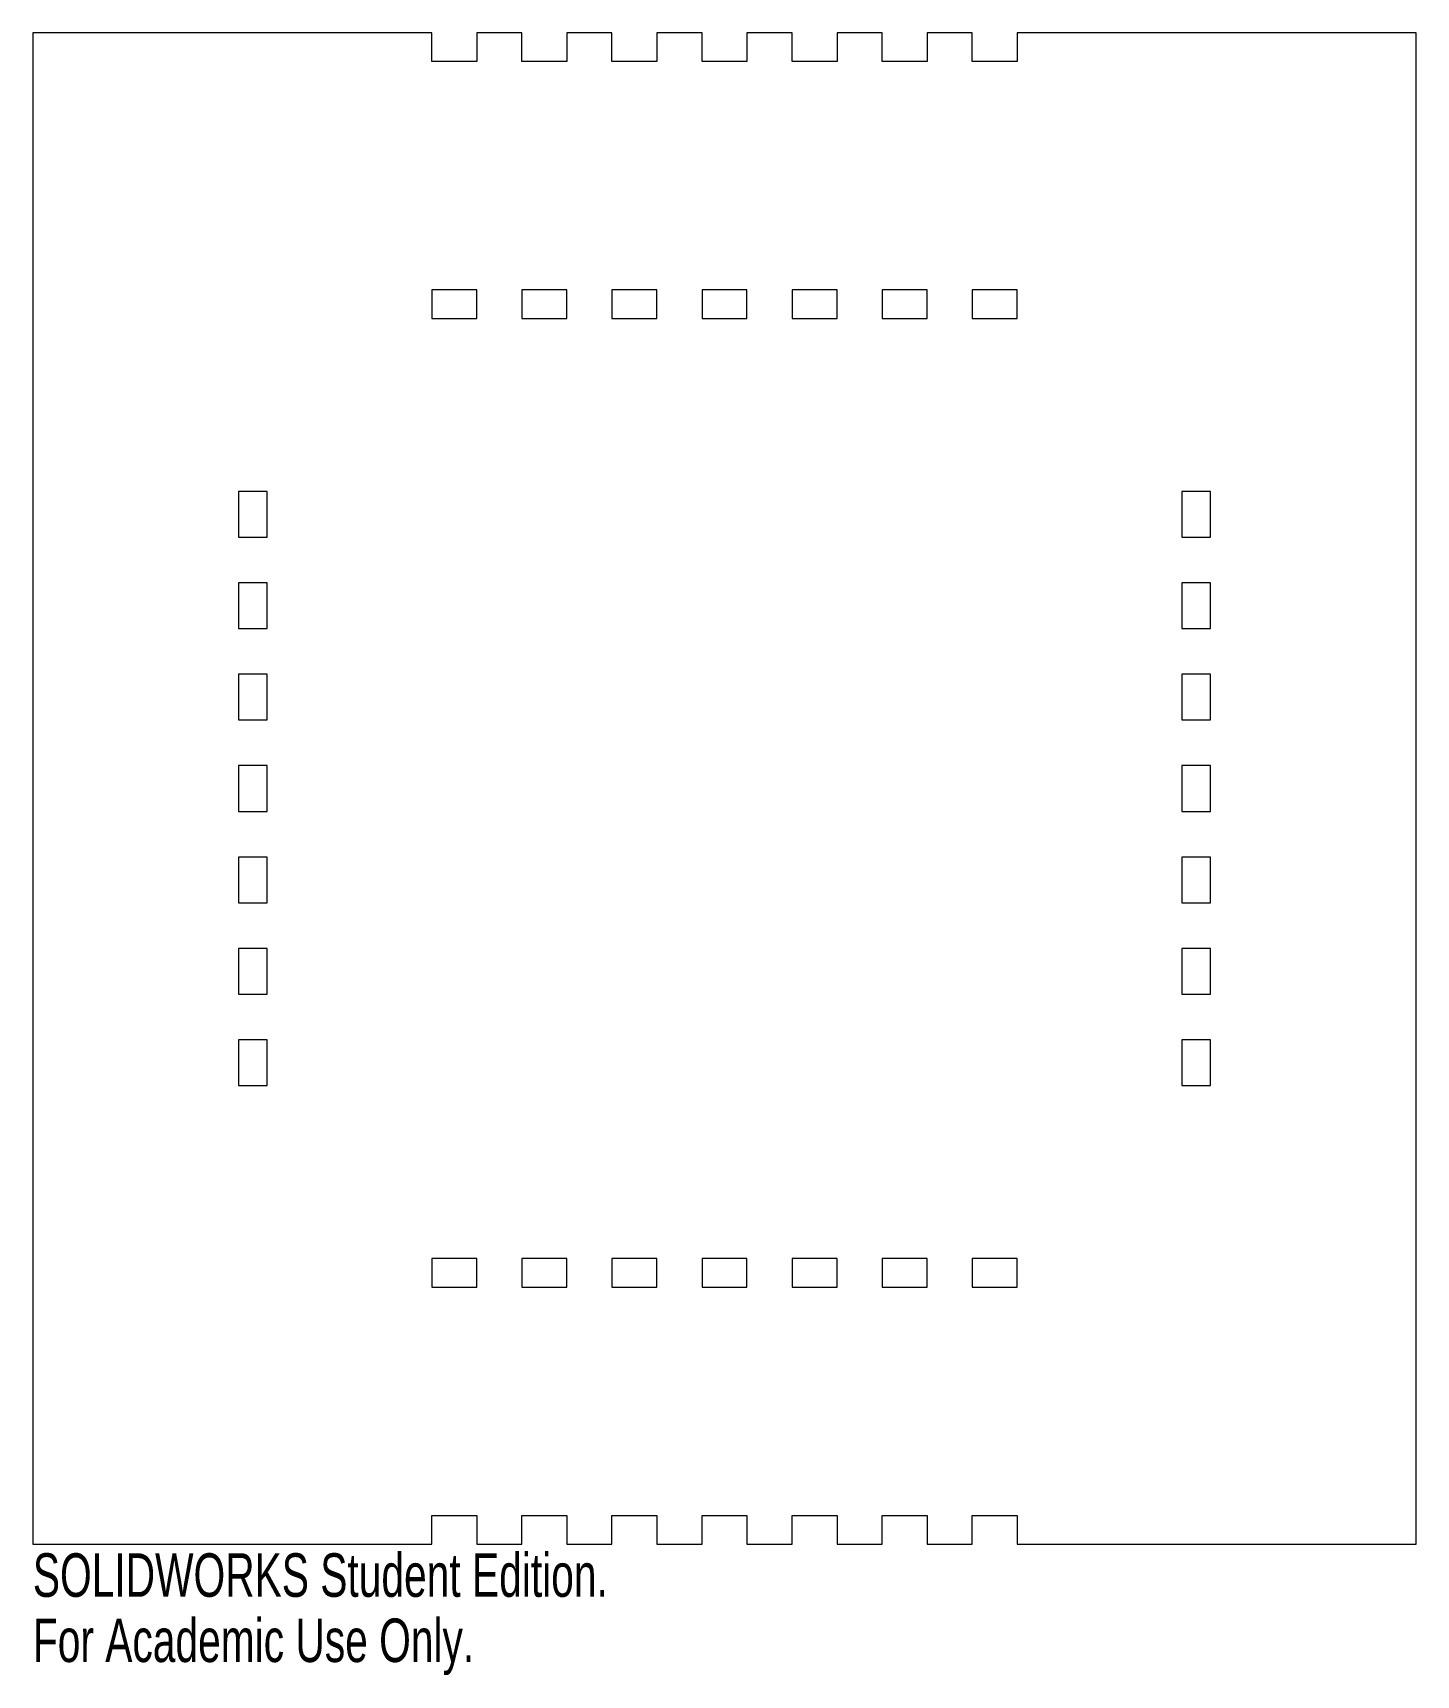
# Model space of a CAD drawing. Header units: inches. Extents: x -3.1 to 2.95, y -3.84 to 3.34.
import ezdxf

# ---------------------------------------------------------------- set-up
doc = ezdxf.new("R2010")
doc.units = ezdxf.units.IN
doc.header["$MEASUREMENT"] = 0
doc.styles.add('SLDTEXTSTYLE0', font='TXT', dxfattribs={"width": 0.7})

msp = doc.modelspace()

# ---------------------------------------------------------------- linework, layer by layer
at = {"color": 7, "linetype": 'Continuous', "lineweight": 15}
for p, q in [((-1.3567, 3.3436), (-3.1022, 3.3436)), ((-3.1022, 3.3436), (-3.1022, -3.2689)), ((-1.3567, 3.2186), (-1.3567, 3.3436)), ((-1.1599, 3.3436), (-1.1599, 3.2186)), ((-0.963, 3.3436), (-1.1599, 3.3436)), ((-0.963, 3.2186), (-0.963, 3.3436)), ((-0.7662, 3.3436), (-0.7662, 3.2186)), ((-0.5693, 3.3436), (-0.7662, 3.3436)), ((-0.5693, 3.2186), (-0.5693, 3.3436)), ((-0.3725, 3.3436), (-0.3725, 3.2186)), ((-0.1756, 3.3436), (-0.3725, 3.3436)), ((-0.1756, 3.2186), (-0.1756, 3.3436)), ((0.0212, 3.3436), (0.0212, 3.2186)), ((0.2181, 3.3436), (0.0212, 3.3436)), ((0.2181, 3.2186), (0.2181, 3.3436)), ((0.4149, 3.3436), (0.4149, 3.2186)), ((0.6118, 3.3436), (0.4149, 3.3436)), ((0.6118, 3.2186), (0.6118, 3.3436)), ((0.8086, 3.3436), (0.8086, 3.2186)), ((1.0055, 3.3436), (0.8086, 3.3436)), ((1.0055, 3.2186), (1.0055, 3.3436)), ((1.2023, 3.3436), (1.2023, 3.2186)), ((2.9478, 3.3436), (1.2023, 3.3436)), ((2.9478, -3.2689), (2.9478, 3.3436)), ((-1.1599, 3.2186), (-1.3567, 3.2186)), ((-0.7662, 3.2186), (-0.963, 3.2186)), ((-0.3725, 3.2186), (-0.5693, 3.2186)), ((0.0212, 3.2186), (-0.1756, 3.2186)), ((0.4149, 3.2186), (0.2181, 3.2186)), ((0.8086, 3.2186), (0.6118, 3.2186)), ((1.2023, 3.2186), (1.0055, 3.2186)), ((-1.1599, 2.2186), (-1.3567, 2.2186)), ((-1.3567, 2.2186), (-1.3567, 2.0936)), ((-1.1599, 2.0936), (-1.1599, 2.2186)), ((-0.7662, 2.2186), (-0.963, 2.2186)), ((-0.963, 2.2186), (-0.963, 2.0936)), ((-0.7662, 2.0936), (-0.7662, 2.2186)), ((-0.3725, 2.2186), (-0.5693, 2.2186)), ((-0.5693, 2.2186), (-0.5693, 2.0936)), ((-0.3725, 2.0936), (-0.3725, 2.2186)), ((0.0212, 2.2186), (-0.1756, 2.2186)), ((-0.1756, 2.2186), (-0.1756, 2.0936)), ((0.0212, 2.0936), (0.0212, 2.2186)), ((0.4149, 2.2186), (0.2181, 2.2186)), ((0.2181, 2.2186), (0.2181, 2.0936)), ((0.4149, 2.0936), (0.4149, 2.2186)), ((0.8086, 2.2186), (0.6118, 2.2186)), ((0.6118, 2.2186), (0.6118, 2.0936)), ((0.8086, 2.0936), (0.8086, 2.2186)), ((1.2023, 2.2186), (1.0055, 2.2186)), ((1.0055, 2.2186), (1.0055, 2.0936)), ((1.2023, 2.0936), (1.2023, 2.2186)), ((-1.3567, 2.0936), (-1.1599, 2.0936)), ((-0.963, 2.0936), (-0.7662, 2.0936)), ((-0.5693, 2.0936), (-0.3725, 2.0936)), ((-0.1756, 2.0936), (0.0212, 2.0936)), ((0.2181, 2.0936), (0.4149, 2.0936)), ((0.6118, 2.0936), (0.8086, 2.0936)), ((1.0055, 2.0936), (1.2023, 2.0936)), ((-2.2022, 1.3373), (-2.2022, 1.1373)), ((-2.0772, 1.3373), (-2.2022, 1.3373)), ((-2.0772, 1.1373), (-2.0772, 1.3373)), ((1.9228, 1.3373), (1.9228, 1.1373)), ((2.0478, 1.3373), (1.9228, 1.3373)), ((2.0478, 1.1373), (2.0478, 1.3373)), ((-2.2022, 1.1373), (-2.0772, 1.1373)), ((1.9228, 1.1373), (2.0478, 1.1373)), ((-2.2022, 0.9373), (-2.2022, 0.7373)), ((-2.0772, 0.9373), (-2.2022, 0.9373)), ((-2.0772, 0.7373), (-2.0772, 0.9373)), ((1.9228, 0.9373), (1.9228, 0.7373)), ((2.0478, 0.9373), (1.9228, 0.9373)), ((2.0478, 0.7373), (2.0478, 0.9373)), ((-2.2022, 0.7373), (-2.0772, 0.7373)), ((1.9228, 0.7373), (2.0478, 0.7373)), ((-2.2022, 0.5373), (-2.2022, 0.3373)), ((-2.0772, 0.5373), (-2.2022, 0.5373)), ((-2.0772, 0.3373), (-2.0772, 0.5373)), ((1.9228, 0.5373), (1.9228, 0.3373)), ((2.0478, 0.5373), (1.9228, 0.5373)), ((2.0478, 0.3373), (2.0478, 0.5373)), ((-2.2022, 0.3373), (-2.0772, 0.3373)), ((1.9228, 0.3373), (2.0478, 0.3373)), ((-2.2022, 0.1373), (-2.2022, -0.0627)), ((-2.0772, 0.1373), (-2.2022, 0.1373)), ((-2.0772, -0.0627), (-2.0772, 0.1373)), ((1.9228, 0.1373), (1.9228, -0.0627)), ((2.0478, 0.1373), (1.9228, 0.1373)), ((2.0478, -0.0627), (2.0478, 0.1373)), ((-2.2022, -0.0627), (-2.0772, -0.0627)), ((1.9228, -0.0627), (2.0478, -0.0627)), ((-2.2022, -0.2627), (-2.2022, -0.4627)), ((-2.0772, -0.2627), (-2.2022, -0.2627)), ((-2.0772, -0.4627), (-2.0772, -0.2627)), ((1.9228, -0.2627), (1.9228, -0.4627)), ((2.0478, -0.2627), (1.9228, -0.2627)), ((2.0478, -0.4627), (2.0478, -0.2627)), ((-2.2022, -0.4627), (-2.0772, -0.4627)), ((1.9228, -0.4627), (2.0478, -0.4627)), ((-2.2022, -0.6627), (-2.2022, -0.8627)), ((-2.0772, -0.6627), (-2.2022, -0.6627)), ((-2.0772, -0.8627), (-2.0772, -0.6627)), ((1.9228, -0.6627), (1.9228, -0.8627)), ((2.0478, -0.6627), (1.9228, -0.6627)), ((2.0478, -0.8627), (2.0478, -0.6627)), ((-2.2022, -0.8627), (-2.0772, -0.8627)), ((1.9228, -0.8627), (2.0478, -0.8627)), ((-2.2022, -1.0627), (-2.2022, -1.2627)), ((-2.0772, -1.0627), (-2.2022, -1.0627)), ((-2.0772, -1.2627), (-2.0772, -1.0627)), ((1.9228, -1.0627), (1.9228, -1.2627)), ((2.0478, -1.0627), (1.9228, -1.0627)), ((2.0478, -1.2627), (2.0478, -1.0627)), ((-2.2022, -1.2627), (-2.0772, -1.2627)), ((1.9228, -1.2627), (2.0478, -1.2627)), ((-1.1599, -2.0189), (-1.3567, -2.0189)), ((-1.3567, -2.0189), (-1.3567, -2.1439)), ((-1.1599, -2.1439), (-1.1599, -2.0189)), ((-0.7662, -2.0189), (-0.963, -2.0189)), ((-0.963, -2.0189), (-0.963, -2.1439)), ((-0.7662, -2.1439), (-0.7662, -2.0189)), ((-0.3725, -2.0189), (-0.5693, -2.0189)), ((-0.5693, -2.0189), (-0.5693, -2.1439)), ((-0.3725, -2.1439), (-0.3725, -2.0189)), ((0.0212, -2.0189), (-0.1756, -2.0189)), ((-0.1756, -2.0189), (-0.1756, -2.1439)), ((0.0212, -2.1439), (0.0212, -2.0189)), ((0.4149, -2.0189), (0.2181, -2.0189)), ((0.2181, -2.0189), (0.2181, -2.1439)), ((0.4149, -2.1439), (0.4149, -2.0189)), ((0.8086, -2.0189), (0.6118, -2.0189)), ((0.6118, -2.0189), (0.6118, -2.1439)), ((0.8086, -2.1439), (0.8086, -2.0189)), ((1.2023, -2.0189), (1.0055, -2.0189)), ((1.0055, -2.0189), (1.0055, -2.1439)), ((1.2023, -2.1439), (1.2023, -2.0189)), ((-1.3567, -2.1439), (-1.1599, -2.1439)), ((-0.963, -2.1439), (-0.7662, -2.1439)), ((-0.5693, -2.1439), (-0.3725, -2.1439)), ((-0.1756, -2.1439), (0.0212, -2.1439)), ((0.2181, -2.1439), (0.4149, -2.1439)), ((0.6118, -2.1439), (0.8086, -2.1439)), ((1.0055, -2.1439), (1.2023, -2.1439)), ((-1.3567, -3.1439), (-1.1599, -3.1439)), ((-1.3567, -3.2689), (-1.3567, -3.1439)), ((-1.1599, -3.1439), (-1.1599, -3.2689)), ((-0.963, -3.1439), (-0.7662, -3.1439)), ((-0.963, -3.2689), (-0.963, -3.1439)), ((-0.7662, -3.1439), (-0.7662, -3.2689)), ((-0.5693, -3.1439), (-0.3725, -3.1439)), ((-0.5693, -3.2689), (-0.5693, -3.1439)), ((-0.3725, -3.1439), (-0.3725, -3.2689)), ((-0.1756, -3.1439), (0.0212, -3.1439)), ((-0.1756, -3.2689), (-0.1756, -3.1439)), ((0.0212, -3.1439), (0.0212, -3.2689)), ((0.2181, -3.1439), (0.4149, -3.1439)), ((0.2181, -3.2689), (0.2181, -3.1439)), ((0.4149, -3.1439), (0.4149, -3.2689)), ((0.6118, -3.1439), (0.8086, -3.1439)), ((0.6118, -3.2689), (0.6118, -3.1439)), ((0.8086, -3.1439), (0.8086, -3.2689)), ((1.0055, -3.1439), (1.2023, -3.1439)), ((1.0055, -3.2689), (1.0055, -3.1439)), ((1.2023, -3.1439), (1.2023, -3.2689)), ((-3.1022, -3.2689), (-1.3567, -3.2689)), ((-1.1599, -3.2689), (-0.963, -3.2689)), ((-0.7662, -3.2689), (-0.5693, -3.2689)), ((-0.3725, -3.2689), (-0.1756, -3.2689)), ((0.0212, -3.2689), (0.2181, -3.2689)), ((0.4149, -3.2689), (0.6118, -3.2689)), ((0.8086, -3.2689), (1.0055, -3.2689)), ((1.2023, -3.2689), (2.9478, -3.2689))]:
    msp.add_line(p, q, dxfattribs=at)

# ---------------------------------------------------------------- texts
at = {"color": 7, "linetype": 'Continuous', "char_height": 0.1903, "attachment_point": 1, "style": 'SLDTEXTSTYLE0'}
for s, insert in [('SOLIDWORKS Student Edition.', (-3.1022, -3.3091)), ('For Academic Use Only.', (-3.1022, -3.5945))]:
    msp.add_mtext(s, dxfattribs=dict(at, insert=insert))

doc.saveas('drawing.dxf')
